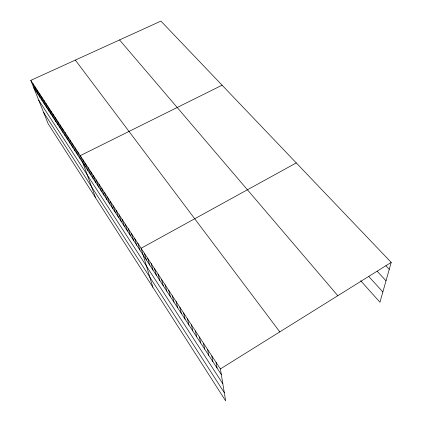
<?xml version="1.0" encoding="UTF-8"?>
<svg xmlns="http://www.w3.org/2000/svg" width="422" height="422" viewBox="0 0 422 422"><rect width="100%" height="100%" fill="white"/><g stroke="black" fill="none" stroke-linecap="round" stroke-linejoin="round"><path stroke-width="0.63" d="M30.79 80.375L220.389 368.933L225.659 400.9L48.161 123.762L30.79 80.375L160.924 21.1L391.21 262.4L379.958 302.226L360.689 280.73M220.389 368.933L391.21 262.4M296.265 162.913L141.096 248.252L152.827 287.182M222.093 85.191L80.254 155.655L95.588 197.812M385.908 265.77L389.253 269.32M377.221 271.304L386.014 280.788M368.897 276.632L382.859 291.961M119.558 39.942L337.811 295.706M75.338 60.082L279.812 331.877M33.749 87.76L221.307 374.525M38.703 100.146L222.832 383.756M43.603 112.373L224.309 392.708M32.9 83.593L35.849 90.978M37.194 90.129L40.122 97.508M35.037 86.842L37.975 94.227M39.378 93.447L42.29 100.821M41.578 96.796L44.479 104.171M46.056 103.612L48.931 110.975M43.809 100.188L46.694 107.557M48.33 107.072L51.189 114.431M50.629 110.569L53.473 117.923M52.95 114.104L55.778 121.446M55.298 117.68L58.115 125.017M57.672 121.288L60.473 128.62M60.072 124.944L62.852 132.26M62.498 128.631L65.262 135.947M64.951 132.366L67.694 139.666M67.43 136.137L70.157 143.433M69.936 139.956L72.647 147.236M72.473 143.812L75.163 151.081M75.037 147.716L77.706 154.974M77.627 151.662L80.28 158.909M82.828 159.574L85.434 166.79M85.429 163.536L88.019 170.736M88.061 167.539L90.63 174.724M90.725 171.596L93.267 178.764M93.415 175.694L95.936 182.842M96.142 179.835L98.637 186.967M98.896 184.029L101.364 191.145M101.681 188.27L104.129 195.365M104.503 192.564L106.919 199.632M107.357 196.905L109.746 203.953M110.242 201.299L112.6 208.326M113.159 205.741L115.496 212.746M116.119 210.24L118.418 217.219M119.109 214.793L121.378 221.745M122.132 219.398L124.374 226.324M125.197 224.061L127.407 230.955M128.299 228.782L130.472 235.645M131.437 233.561L133.579 240.392M134.618 238.398L136.723 245.198M137.836 243.294L139.904 250.061M144.393 253.274L146.387 259.973M147.737 258.359L149.683 265.021M151.118 263.513L153.028 270.133M154.547 268.724L156.414 275.308M158.018 274.01L159.843 280.546M161.536 279.364L163.314 285.858M165.097 284.787L166.832 291.233M168.71 290.283L170.393 296.682M172.366 295.848L174.001 302.199M176.074 301.493L177.662 307.791M179.83 307.211L181.365 313.456M183.639 313.008L185.121 319.196M187.5 318.879L188.924 325.014M191.414 324.834L192.78 330.911M195.381 330.874L196.689 336.888M199.406 336.999L200.656 342.944M203.483 343.207L204.67 349.089M207.619 349.5L208.742 355.313M211.812 355.888L212.873 361.628M216.069 362.361L217.061 368.031"/></g></svg>
